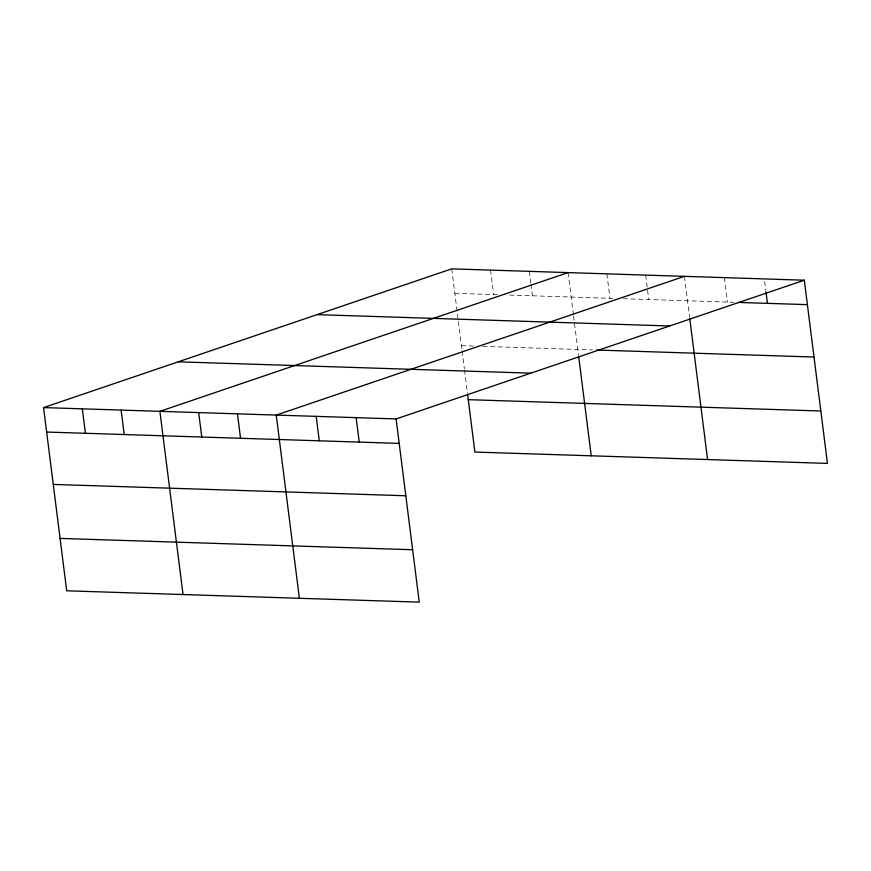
<?xml version="1.0" encoding="UTF-8"?>
<svg xmlns="http://www.w3.org/2000/svg" width="871" height="871" viewBox="0 0 871 871"><rect width="100%" height="100%" fill="white"/><g stroke="black" fill="none" stroke-linecap="round" stroke-linejoin="round"><path stroke-width="0.65" stroke-dasharray="4.36 3.27" d="M454.836 293.298L497.624 294.681M509.666 295.062L612.64 298.372M623.331 298.72L734.144 302.281M461.456 345.689L474.826 346.125M482.85 346.375L592.509 349.913M764.673 281.485L765.816 290.489M724.389 277.631L727.481 302.074M684.432 276.347L689.56 316.902M645.651 275.094L648.743 299.537M606.869 273.842L609.961 298.296M568.088 272.601L573.39 314.507M573.553 315.846L578.475 354.835M529.307 271.349L530.777 282.933M530.94 284.218L532.399 295.792M490.525 270.108L493.617 294.55M451.744 268.856L458.233 320.169M458.396 321.508L461.968 349.739M462.131 351.089L464.352 368.629M464.526 369.979L467.422 392.919"/><path stroke-width="1.31" d="M804.303 280.201L396.109 418.94L419.256 602.144L66.697 590.799L43.55 407.595L451.744 268.856L804.303 280.201L827.45 463.405L474.891 452.06L467.585 394.269M568.088 272.601L159.894 411.341L183.041 594.545M684.432 276.347L276.238 415.086L299.384 598.29M738.14 302.411L807.395 304.643M317.044 314.638L669.603 325.983M596.515 350.033L814.015 357.034M178.25 361.813L530.809 373.158M468.271 399.669L820.83 411.014M43.55 407.595L396.109 418.94M46.642 432.038L399.201 443.383M53.262 484.428L405.821 495.773M60.077 538.409L412.636 549.753M765.979 291.774L767.438 303.358M689.734 318.253L707.579 459.55M578.649 356.185L591.235 455.805M356.152 417.655L359.244 442.098M316.195 416.371L319.287 440.813M237.456 413.834L240.548 438.276M198.675 412.582L201.767 437.024M121.113 410.089L124.205 434.531M82.331 408.847L85.423 433.29"/></g></svg>
